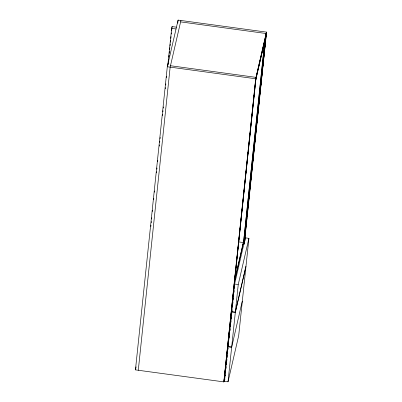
<?xml version="1.0" encoding="UTF-8"?>
<svg xmlns="http://www.w3.org/2000/svg" width="402" height="402" viewBox="0 0 402 402"><rect width="100%" height="100%" fill="white"/><g stroke="black" fill="none" stroke-linecap="round" stroke-linejoin="round"><path stroke-width="0.6" d="M224.939 377.458L223.914 381.9L135.444 369.875L167.302 66.747L178.086 20.1L266.556 32.125L244.597 241.069M150.845 226.492L150.976 225.246M151.237 222.753L151.368 221.507M151.634 219.015L151.765 217.768M152.418 211.542L152.549 210.296M153.659 199.704L153.795 198.457M154.448 192.226L154.579 190.98M156.478 172.915L156.609 171.669M156.87 169.177L157.001 167.93M157.654 161.699L157.785 160.453M159.292 146.127L159.423 144.881M159.684 142.388L159.815 141.142M160.081 138.65L160.212 137.404M162.503 115.595L162.634 114.349M162.895 111.862L163.026 110.615M163.287 108.123L163.418 106.877M165.317 88.807L165.448 87.561M165.709 85.068L165.84 83.822M166.498 77.596L166.629 76.35M167.674 66.38L171.669 28.376L172.081 26.587L176.423 27.175M168.086 64.591L168.217 63.345M168.418 61.476L168.614 59.607M168.875 57.114L169.071 55.245M169.267 53.376L169.463 51.506M169.659 49.637L169.855 47.768M170.051 45.903L170.247 44.034M170.448 42.165L170.644 40.295M170.84 38.426L171.036 36.557M171.297 34.064L171.428 32.818M171.624 30.949L172.081 26.587M138.288 370.262L170.147 67.134L180.93 20.487M177.759 23.221L178.086 20.1M223.914 381.9L255.772 78.772L266.556 32.125M224.205 379.87L224.864 373.629M224.994 372.378L225.256 369.885M225.386 368.639L225.648 366.142M225.778 364.895L226.045 362.398M226.175 361.152L226.437 358.659M226.567 357.408L226.828 354.916M226.959 353.67L227.286 350.549M227.421 349.303L227.617 347.428M227.748 346.182L228.075 343.067M228.205 341.816L228.467 339.323M228.597 338.077L228.864 335.58M228.994 334.333L229.256 331.836M229.386 330.59L229.648 328.097M229.778 326.846L230.039 324.354M230.17 323.107L230.502 319.987M230.632 318.741L230.828 316.866M230.959 315.62L231.286 312.505M231.416 311.254L231.683 308.761M231.813 307.515L232.075 305.017M232.205 303.771L232.467 301.274M232.597 300.028L232.858 297.535M232.989 296.284L233.255 293.792M233.386 292.545L233.713 289.425M233.843 288.179L234.039 286.304M234.17 285.058L236.074 266.973M236.205 265.722L239.285 236.406M239.416 235.16L242.496 205.844M242.627 204.598L245.707 175.282M245.838 174.036L248.134 152.207M248.265 150.961L254.164 94.827M254.295 93.576L254.953 87.34M255.084 86.093L256.004 77.36M242.321 301.173L238.698 335.62L228.024 381.799L224.391 381.307L228.009 346.861L228.572 344.429M228.024 381.799L231.642 347.353L242.361 300.761L245.984 266.315L235.306 312.495L231.688 346.941L228.055 346.444L232.14 309.761M234.612 284.028L231.718 311.585L235.351 312.078L246.024 265.898L248.923 238.341L245.29 237.848L234.612 284.028L238.245 284.521L248.923 238.341M225.18 375.996L225.311 374.759M225.572 372.287L225.703 371.051M225.964 368.574L226.155 366.719M226.351 364.865L226.547 363.011M226.743 361.157L226.939 359.303M227.13 357.448L227.326 355.594M227.522 353.74L227.718 351.886M227.974 349.408L228.105 348.172M229.17 338.067L229.361 336.223M229.557 334.379L229.748 332.539M229.944 330.695L230.135 328.856M230.396 326.399L230.527 325.168M230.783 322.716L230.974 320.871M231.17 319.027L231.361 317.188M231.557 315.344L231.753 313.505M232.773 303.776L232.969 301.907M233.165 300.033L233.361 298.158M233.562 296.284L233.758 294.415M233.954 292.54L234.15 290.666M234.411 288.169L234.547 286.922M235.351 312.078L238.245 284.521M238.396 241.873L243.356 242.547L234.356 282.37M264.662 41.682L243.371 244.225L264.983 40.28M244.054 242.954L265.687 39.311M244.044 243.707L244.175 242.456M244.637 238.095L244.768 236.843M245.029 234.351L245.16 233.105M245.421 230.607L245.552 229.361M245.813 226.864L245.949 225.617M246.21 223.125L246.341 221.874M246.602 219.381L246.798 217.507M247.059 215.015L247.19 213.769M247.456 211.271L247.587 210.025M247.848 207.532L247.979 206.281M248.24 203.789L248.371 202.543M248.632 200.045L248.833 198.176M249.029 196.302L249.16 195.055M249.421 192.563L249.617 190.689M249.813 188.819L250.009 186.945M250.275 184.453L250.406 183.206M250.667 180.709L250.798 179.463M251.059 176.965L251.19 175.719M251.451 173.227L251.582 171.976M251.848 169.483L252.044 167.614M252.24 165.74L252.371 164.493M252.632 162.001L252.828 160.127M253.024 158.257L253.225 156.383M253.486 153.891L253.617 152.644M253.878 150.147L254.009 148.901M254.27 146.403L254.401 145.157M254.667 142.665L254.798 141.414M255.059 138.921L255.255 137.052M255.451 135.178L255.582 133.931M255.843 131.434L256.044 129.565M256.305 127.072L256.436 125.821M256.697 123.329L256.828 122.082M257.089 119.585L257.22 118.339M257.486 115.841L257.617 114.595M257.878 112.103L258.009 110.851M258.27 108.359L258.466 106.49M258.662 104.615L258.798 103.369M259.059 100.872L259.255 99.003M259.516 96.51L259.647 95.259M259.908 92.767L260.039 91.52M260.305 89.023L260.436 87.777M260.697 85.279L260.828 84.033M261.089 81.541L261.22 80.289M261.481 77.797L261.682 75.928M261.878 74.053L262.009 72.807M262.335 69.687L262.466 68.44M262.727 65.948L262.858 64.697M263.124 62.204L263.255 60.958M263.516 58.461L263.712 56.592M263.908 54.717L264.039 53.471M264.3 50.979L264.501 49.104M264.697 47.235L264.893 45.361M265.089 43.491L265.285 41.622M265.481 39.748L265.677 37.878M265.807 36.632L266.139 33.512M244.401 241.225L266.235 33.527L180.609 21.884M244.697 239.19L246.923 217.979M247.054 216.733L247.32 214.241M247.451 212.99L250.139 187.417M250.27 186.171L253.35 156.855M253.481 155.609L256.561 126.293M256.692 125.047L258.988 103.219M259.119 101.967L259.772 95.731M259.903 94.485L262.199 72.656M262.33 71.405L265.018 45.833M265.149 44.587L266.461 32.115L255.677 78.762L223.819 381.885L224.035 380.955M244.969 240.909L245.29 237.848M135.444 369.875L136.142 366.845M234.532 280.717L243.356 242.547M228.055 346.444L228.477 344.625M225.06 375.584L224.401 378.006M224.281 379.88L224.562 378.659M224.391 381.307L224.949 378.875M171.669 28.376L176.011 28.964M170.473 65.732L256.094 77.375L224.14 380.488M167.302 66.747L255.772 78.772M243.215 243.406L244.451 243.572M243.185 243.677L244.421 243.848M242.813 244.31L244.235 244.506M231.673 311.997L235.306 312.495M228.009 346.861L231.642 347.353M265.878 35.994L255.742 79.842L265.878 35.994"/></g></svg>
